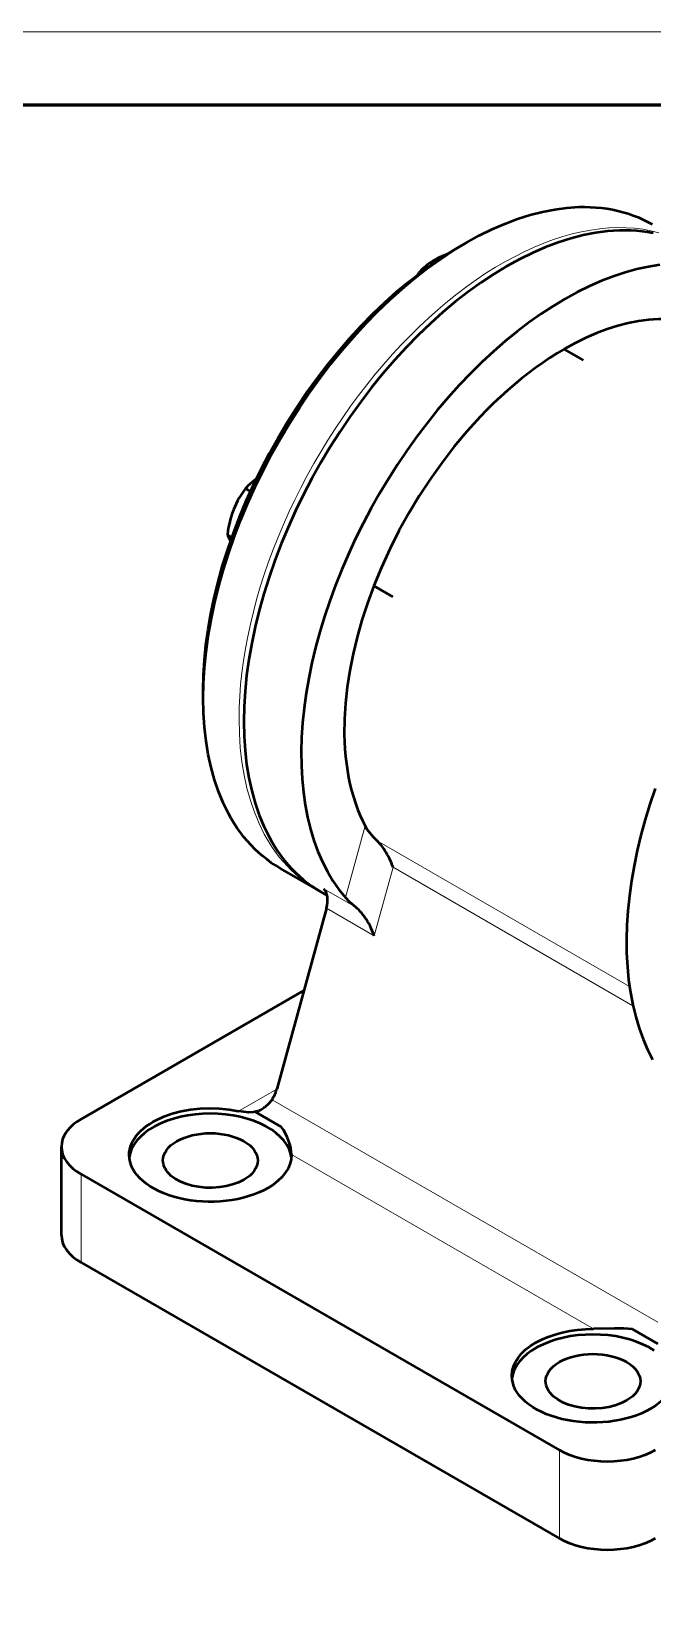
# Model space of a CAD drawing. Header units: millimetres. Extents: x 0 to 420, y 0 to 297.
# Drawn here: x 307.4 to 349.9, y 188.4 to 297 of the extents above; entities that cross this region are included whole.
import ezdxf

# ---------------------------------------------------------------- set-up
doc = ezdxf.new("R2010")
doc.units = ezdxf.units.MM
for name, color, linetype, lineweight in [('FRAME', 7, 'CONTINUOUS', 60), ('THIN', 7, 'CONTINUOUS', 18), ('VIS', 7, 'CONTINUOUS', 50)]:
    doc.layers.add(name, color=color, linetype=linetype, lineweight=lineweight)

msp = doc.modelspace()

# ---------------------------------------------------------------- linework, layer by layer
at = {"layer": 'FRAME'}
msp.add_lwpolyline([(20, 292), (415, 292), (415, 5), (20, 5)], close=True, dxfattribs=at)
at = {"layer": 'THIN'}
msp.add_lwpolyline([(0, 297), (420, 297), (420, 0), (0, 0)], close=True, dxfattribs=at)
for points in [[(321.578, 249.933), (321.59, 250.706), (321.626, 251.491), (321.687, 252.289), (321.772, 253.097), (321.882, 253.915), (322.015, 254.742), (322.172, 255.577), (322.353, 256.418), (322.557, 257.264), (322.784, 258.114), (323.034, 258.968), (323.307, 259.823), (323.601, 260.679), (323.917, 261.534), (324.255, 262.388), (324.613, 263.239), (324.991, 264.086), (325.389, 264.928), (325.807, 265.764), (326.243, 266.593), (326.697, 267.413), (327.169, 268.223), (327.657, 269.023), (328.162, 269.81), (328.682, 270.585), (329.217, 271.347), (329.766, 272.093), (330.329, 272.823), (330.903, 273.536), (331.49, 274.232), (332.088, 274.908), (332.695, 275.565), (333.313, 276.201), (333.938, 276.816), (334.571, 277.409), (335.212, 277.978), (335.858, 278.523), (336.509, 279.044), (337.164, 279.539), (337.822, 280.008), (338.483, 280.451), (339.146, 280.866), (339.809, 281.254), (340.471, 281.613), (341.133, 281.943), (341.792, 282.244), (342.449, 282.515), (343.101, 282.756), (343.749, 282.967), (344.391, 283.147), (345.027, 283.297), (345.655, 283.415), (346.275, 283.502), (346.886, 283.557), (347.487, 283.581), (348.078, 283.574), (348.656, 283.534), (349.223, 283.464), (349.777, 283.362), (350.316, 283.229)], [(326.853, 238.273), (326.544, 238.461), (326.243, 238.661), (325.95, 238.874), (325.666, 239.1), (325.389, 239.339), (325.122, 239.591), (324.863, 239.855), (324.613, 240.132), (324.372, 240.42), (324.14, 240.721), (323.917, 241.033), (323.704, 241.358), (323.501, 241.693), (323.307, 242.04), (322.948, 242.766), (322.63, 243.535), (322.353, 244.344), (322.117, 245.192), (321.924, 246.076), (321.772, 246.994), (321.664, 247.945), (321.599, 248.925), (321.578, 249.933)], [(330.209, 242.61), (328.858, 237.688)], [(348.308, 231.599), (331.033, 241.572)], [(332.123, 239.764), (330.834, 235.07)], [(348.546, 230.283), (332.123, 239.764)], [(329.563, 237.037), (327.388, 238.293)], [(330.834, 235.07), (327.56, 236.961)], [(321.548, 223.07), (324.159, 224.577)], [(323.836, 223.846), (350.243, 208.6)], [(325.17, 220.083), (345.846, 208.146)], [(310.771, 212.689), (310.771, 218.739)], [(343.517, 193.783), (343.517, 199.833)]]:
    msp.add_lwpolyline(points, dxfattribs=at)
at = {"layer": 'VIS'}
for points in [[(337.132, 282.545), (338.015, 283.031), (338.897, 283.464), (339.774, 283.846), (340.645, 284.174), (341.508, 284.449), (342.36, 284.668), (343.199, 284.833), (344.024, 284.942), (344.832, 284.995), (345.229, 285), (345.622, 284.991), (346.009, 284.969), (346.391, 284.932), (346.767, 284.882), (347.138, 284.818), (347.502, 284.739), (347.86, 284.647), (348.212, 284.541), (348.557, 284.421), (348.895, 284.288), (349.227, 284.141), (349.55, 283.981), (349.867, 283.807)], [(319.122, 251.351), (319.143, 252.384), (319.208, 253.439), (319.317, 254.515), (319.468, 255.608), (319.661, 256.716), (319.897, 257.836), (320.174, 258.965), (320.493, 260.101), (320.851, 261.241), (321.248, 262.382), (321.684, 263.522), (322.157, 264.657), (322.666, 265.786), (323.21, 266.904), (323.787, 268.011), (324.397, 269.102), (325.037, 270.175), (325.706, 271.228), (326.403, 272.259), (327.126, 273.264), (327.873, 274.241), (328.642, 275.188), (329.431, 276.103), (330.24, 276.983), (331.064, 277.827), (331.904, 278.632), (332.756, 279.396), (333.618, 280.117), (334.489, 280.795), (335.366, 281.426), (336.248, 282.01), (337.132, 282.545)], [(349.921, 283.211), (349.55, 283.275), (349.174, 283.325), (348.792, 283.362), (348.405, 283.384), (348.013, 283.393), (347.615, 283.388), (346.807, 283.335), (345.983, 283.226), (345.143, 283.061), (344.291, 282.842), (343.429, 282.567), (342.558, 282.239), (341.68, 281.857), (340.799, 281.424), (339.915, 280.938), (339.031, 280.403), (338.15, 279.819), (337.272, 279.188), (336.401, 278.51), (335.539, 277.789), (334.687, 277.025), (333.848, 276.22), (333.023, 275.376), (332.215, 274.496), (331.425, 273.581), (330.656, 272.634), (329.909, 271.657), (329.186, 270.652), (328.49, 269.621), (327.82, 268.568), (327.18, 267.495), (326.57, 266.404), (325.993, 265.297), (325.449, 264.179), (324.94, 263.05), (324.467, 261.915), (324.032, 260.775), (323.634, 259.634), (323.276, 258.494), (322.958, 257.358), (322.68, 256.229), (322.445, 255.109), (322.251, 254.001), (322.1, 252.908), (321.992, 251.832), (321.927, 250.777), (321.905, 249.744), (321.927, 248.736), (321.992, 247.756), (322.1, 246.805), (322.251, 245.887), (322.445, 245.003), (322.68, 244.155), (322.958, 243.346), (323.276, 242.577), (323.634, 241.851), (323.828, 241.504), (324.032, 241.169), (324.245, 240.844), (324.467, 240.532), (324.699, 240.231), (324.94, 239.943), (325.19, 239.666), (325.449, 239.402), (325.717, 239.15), (325.993, 238.911), (326.278, 238.685), (326.57, 238.472), (326.871, 238.271), (327.18, 238.084)], [(336.641, 282.262), (337.132, 282.545)], [(319.122, 251.918), (319.143, 252.923), (319.206, 253.95), (319.311, 254.996), (319.458, 256.059), (319.647, 257.137), (319.876, 258.226), (320.146, 259.324), (320.455, 260.429), (320.804, 261.538), (321.19, 262.648), (321.614, 263.757), (322.074, 264.861), (322.569, 265.959), (323.098, 267.047), (323.66, 268.123), (324.253, 269.185), (324.876, 270.229), (325.527, 271.253), (326.205, 272.256), (326.908, 273.233), (327.634, 274.184), (328.382, 275.105), (329.15, 275.995), (329.936, 276.851), (330.739, 277.672), (331.555, 278.455), (332.384, 279.198), (333.223, 279.9), (334.07, 280.559), (334.923, 281.173), (335.781, 281.741), (336.641, 282.262)], [(335.773, 281.736), (335.604, 281.67), (335.442, 281.601), (335.288, 281.53), (335.141, 281.457), (335, 281.381), (334.864, 281.303), (334.734, 281.22), (334.608, 281.135), (334.486, 281.045), (334.368, 280.951), (334.253, 280.852), (334.141, 280.747), (334.03, 280.638), (333.922, 280.522)], [(350.381, 281.026), (349.602, 280.903), (348.811, 280.731), (348.01, 280.511), (347.2, 280.243), (346.383, 279.928), (345.56, 279.566), (344.734, 279.158), (343.906, 278.705), (343.077, 278.208), (342.251, 277.668), (341.427, 277.086), (340.609, 276.464), (339.798, 275.802), (338.995, 275.102), (338.203, 274.366), (337.422, 273.595), (336.655, 272.79), (335.904, 271.954), (335.169, 271.089), (334.452, 270.195), (333.755, 269.275), (333.08, 268.332), (332.427, 267.366), (331.799, 266.379), (331.196, 265.375), (330.62, 264.355), (330.072, 263.322), (329.553, 262.277), (329.064, 261.222), (328.606, 260.161), (328.181, 259.094), (327.789, 258.025), (327.431, 256.956), (327.107, 255.888), (326.819, 254.825), (326.567, 253.769), (326.351, 252.721), (326.173, 251.683), (326.032, 250.659), (325.928, 249.651), (325.863, 248.659), (325.835, 247.687), (325.846, 246.737), (325.895, 245.81), (325.981, 244.909), (326.106, 244.035), (326.268, 243.191), (326.467, 242.377), (326.703, 241.596), (326.975, 240.85), (327.283, 240.14), (327.626, 239.467), (328.003, 238.833), (328.414, 238.24), (328.858, 237.688)], [(333.922, 280.522), (333.913, 280.51), (333.904, 280.498), (333.896, 280.486), (333.887, 280.475), (333.879, 280.463), (333.87, 280.451), (333.862, 280.439), (333.853, 280.428), (333.845, 280.416), (333.837, 280.404), (333.829, 280.392), (333.82, 280.381), (333.812, 280.369), (333.804, 280.357)], [(333.922, 280.522), (333.978, 280.49)], [(354.496, 276.322), (353.96, 276.601), (353.4, 276.836), (352.818, 277.024), (352.213, 277.167), (351.588, 277.263), (350.945, 277.313), (350.285, 277.315), (349.609, 277.271), (348.919, 277.18), (348.217, 277.042), (347.505, 276.859), (346.783, 276.629), (346.055, 276.355), (345.321, 276.035), (344.584, 275.672), (343.845, 275.267)], [(343.845, 275.267), (343.352, 274.973), (342.859, 274.661), (342.368, 274.331), (341.878, 273.983), (341.391, 273.618), (340.906, 273.236), (340.424, 272.838), (339.946, 272.423), (339.472, 271.993), (339.003, 271.548), (338.539, 271.089), (338.08, 270.615), (337.182, 269.627), (336.313, 268.588), (335.476, 267.504), (334.675, 266.378), (333.913, 265.216), (333.193, 264.023), (332.52, 262.803), (331.894, 261.562), (331.32, 260.306), (330.8, 259.039)], [(345.154, 274.51), (343.845, 275.267)], [(322.76, 266.361), (322.702, 266.321), (322.645, 266.28), (322.589, 266.238), (322.533, 266.195), (322.479, 266.151), (322.425, 266.106), (322.371, 266.06), (322.318, 266.013), (322.266, 265.965), (322.214, 265.915), (322.163, 265.865), (322.112, 265.813), (322.061, 265.76), (322.011, 265.705)], [(322.011, 265.705), (321.861, 265.493), (321.723, 265.284), (321.597, 265.077), (321.481, 264.871), (321.375, 264.663), (321.279, 264.453), (321.191, 264.24), (321.111, 264.022), (321.04, 263.798), (320.975, 263.567), (320.917, 263.327), (320.866, 263.076), (320.821, 262.814), (320.782, 262.538)], [(322.011, 265.705), (322.359, 265.504)], [(320.782, 262.538), (320.794, 262.507), (320.805, 262.475), (320.818, 262.444), (320.831, 262.413), (320.844, 262.381), (320.858, 262.35), (320.873, 262.318), (320.888, 262.286), (320.904, 262.254), (320.92, 262.222), (320.937, 262.19), (320.955, 262.158), (320.973, 262.125), (320.992, 262.092)], [(320.782, 262.538), (321.087, 262.362)], [(330.8, 259.039), (330.37, 257.869), (329.99, 256.7), (329.66, 255.536), (329.381, 254.379), (329.154, 253.235), (328.98, 252.108), (328.861, 251.002), (328.795, 249.921), (328.784, 248.869), (328.799, 248.354), (328.827, 247.849), (328.869, 247.352), (328.925, 246.865), (328.994, 246.388), (329.077, 245.921), (329.173, 245.465), (329.282, 245.021), (329.404, 244.588), (329.54, 244.166), (329.688, 243.758), (329.849, 243.362), (330.023, 242.979), (330.209, 242.61)], [(332.109, 258.282), (330.8, 259.039)], [(319.122, 251.351), (319.122, 251.918)], [(324.397, 239.691), (324.088, 239.878), (323.787, 240.079), (323.494, 240.292), (323.21, 240.518), (322.933, 240.757), (322.666, 241.009), (322.407, 241.273), (322.157, 241.55), (321.916, 241.838), (321.684, 242.139), (321.461, 242.451), (321.248, 242.775), (321.045, 243.111), (320.851, 243.458), (320.493, 244.184), (320.174, 244.953), (319.897, 245.762), (319.661, 246.61), (319.468, 247.494), (319.317, 248.412), (319.208, 249.363), (319.143, 250.343), (319.122, 251.351)], [(350.056, 245.169), (349.698, 244.1), (349.374, 243.033), (349.086, 241.969), (348.834, 240.913), (348.618, 239.865), (348.44, 238.828), (348.299, 237.803), (348.195, 236.795), (348.13, 235.803), (348.102, 234.831), (348.113, 233.881), (348.162, 232.954), (348.248, 232.053), (348.373, 231.179), (348.535, 230.335), (348.734, 229.521), (348.97, 228.74), (349.242, 227.994), (349.55, 227.284), (349.893, 226.611)], [(331.033, 241.572), (330.772, 241.84), (330.545, 242.105), (330.357, 242.364), (330.209, 242.61)], [(332.123, 239.764), (332.068, 239.916), (332.008, 240.067), (331.944, 240.216), (331.875, 240.362), (331.803, 240.505), (331.728, 240.645), (331.649, 240.78), (331.567, 240.911), (331.483, 241.037), (331.396, 241.157), (331.307, 241.271), (331.217, 241.379), (331.126, 241.479), (331.033, 241.572)], [(324.397, 239.691), (326.853, 238.273)], [(327.019, 238.18), (326.853, 238.273)], [(327.617, 237.832), (327.18, 238.084)], [(327.56, 236.961), (327.608, 237.169), (327.636, 237.37), (327.644, 237.563), (327.631, 237.743), (327.599, 237.909), (327.547, 238.057), (327.476, 238.186), (327.388, 238.293)], [(327.56, 236.961), (324.159, 224.577)], [(329.563, 237.037), (329.164, 237.376), (328.858, 237.688)], [(330.834, 235.07), (330.771, 235.243), (330.702, 235.415), (330.627, 235.583), (330.547, 235.748), (330.462, 235.909), (330.373, 236.064), (330.28, 236.214), (330.184, 236.357), (330.085, 236.493), (329.983, 236.62), (329.88, 236.739), (329.775, 236.849), (329.669, 236.948), (329.563, 237.037)], [(310.771, 222.52), (326.01, 231.318)], [(323.088, 223.176), (323.157, 223.217), (323.224, 223.259), (323.289, 223.303), (323.351, 223.348), (323.411, 223.393), (323.469, 223.44), (323.524, 223.488), (323.577, 223.537), (323.627, 223.586), (323.674, 223.637), (323.719, 223.688), (323.761, 223.74), (323.8, 223.793), (323.836, 223.846)], [(323.836, 223.846), (323.866, 223.892), (323.894, 223.939), (323.922, 223.987), (323.948, 224.037), (323.974, 224.087), (323.998, 224.138), (324.022, 224.19), (324.045, 224.243), (324.066, 224.297), (324.087, 224.352), (324.107, 224.407), (324.125, 224.463), (324.143, 224.52), (324.159, 224.577)], [(314.056, 220.062), (314.066, 220.255), (314.096, 220.447), (314.146, 220.638), (314.216, 220.827), (314.306, 221.013), (314.414, 221.196), (314.542, 221.374), (314.688, 221.548), (314.852, 221.717), (315.033, 221.879), (315.23, 222.035), (315.444, 222.183), (315.672, 222.324), (315.915, 222.457), (316.44, 222.696), (317.011, 222.897), (317.62, 223.057), (318.257, 223.174), (318.915, 223.245), (319.582, 223.27), (320.249, 223.249), (320.908, 223.182), (321.548, 223.07)], [(325.16, 219.873), (325.105, 220.174), (325, 220.471), (324.847, 220.761), (324.648, 221.042), (324.404, 221.31), (324.116, 221.563), (323.789, 221.8), (323.425, 222.018), (323.026, 222.216), (322.597, 222.39), (322.142, 222.541), (321.663, 222.666), (321.167, 222.764), (320.657, 222.835), (320.137, 222.878), (319.613, 222.892), (319.088, 222.878), (318.569, 222.835), (318.059, 222.764), (317.562, 222.666), (317.084, 222.541), (316.628, 222.39), (316.199, 222.216), (315.801, 222.018), (315.436, 221.8), (315.109, 221.563), (314.822, 221.31), (314.578, 221.042), (314.378, 220.761), (314.226, 220.471), (314.121, 220.174), (314.065, 219.873)], [(322.832, 223.055), (322.569, 222.996), (322.259, 222.98), (321.913, 223.006), (321.548, 223.07)], [(322.737, 223), (322.763, 223.012), (322.79, 223.023), (322.816, 223.035), (322.842, 223.047), (322.867, 223.06), (322.893, 223.072), (322.918, 223.084), (322.943, 223.097), (322.967, 223.11), (322.992, 223.123), (323.016, 223.136), (323.04, 223.149), (323.064, 223.162), (323.088, 223.176)], [(322.737, 223), (322.832, 223.055)], [(322.737, 223), (324.468, 222)], [(310.771, 222.52), (310.466, 222.325), (310.196, 222.115), (309.962, 221.89), (309.768, 221.652), (309.614, 221.405), (309.504, 221.151), (309.437, 220.891), (309.415, 220.629)], [(316.371, 219.684), (316.387, 219.867), (316.433, 220.049), (316.511, 220.227), (316.618, 220.4), (316.754, 220.566), (316.917, 220.724), (317.107, 220.871), (317.321, 221.007), (317.556, 221.131), (317.812, 221.24), (318.085, 221.335), (318.372, 221.413), (318.672, 221.475), (318.98, 221.52), (319.295, 221.546), (319.613, 221.555), (319.931, 221.546), (320.245, 221.52), (320.554, 221.475), (320.853, 221.413), (321.141, 221.335), (321.414, 221.24), (321.669, 221.131), (321.905, 221.007), (322.119, 220.871), (322.308, 220.724), (322.472, 220.566), (322.608, 220.4), (322.715, 220.227), (322.792, 220.049), (322.839, 219.867), (322.854, 219.684)], [(325.17, 220.083), (325.155, 220.31), (325.116, 220.55), (325.055, 220.797), (324.974, 221.045), (324.874, 221.292), (324.756, 221.536), (324.621, 221.773), (324.468, 222)], [(309.415, 220.629), (309.437, 220.367), (309.504, 220.108), (309.614, 219.853), (309.768, 219.606), (309.962, 219.369), (310.196, 219.144), (310.466, 218.933), (310.771, 218.739)], [(309.415, 214.579), (309.415, 220.629)], [(323.542, 217.793), (323.243, 217.633), (322.923, 217.485), (322.586, 217.351), (322.232, 217.232), (321.865, 217.129), (321.485, 217.041), (321.095, 216.97), (320.697, 216.915), (320.293, 216.878), (319.885, 216.857), (319.476, 216.855), (319.068, 216.869), (318.663, 216.901), (318.263, 216.95), (317.87, 217.016), (317.486, 217.098), (317.114, 217.196), (316.756, 217.31), (316.413, 217.439), (316.087, 217.582), (315.781, 217.738), (315.495, 217.907), (315.232, 218.088), (314.992, 218.28), (314.778, 218.481), (314.589, 218.69), (314.428, 218.907), (314.295, 219.131), (314.191, 219.359), (314.116, 219.591), (314.071, 219.826), (314.056, 220.062)], [(321.905, 218.361), (321.544, 218.181), (321.141, 218.033), (320.705, 217.922), (320.245, 217.848), (319.772, 217.815), (319.295, 217.821), (318.825, 217.868), (318.372, 217.955), (317.946, 218.079), (317.556, 218.237), (317.211, 218.427), (316.917, 218.644), (316.792, 218.761), (316.682, 218.884), (316.588, 219.01), (316.511, 219.141), (316.45, 219.274), (316.406, 219.409), (316.38, 219.546), (316.371, 219.684)], [(322.854, 219.684), (322.839, 219.5), (322.792, 219.319), (322.715, 219.141), (322.608, 218.968), (322.472, 218.802), (322.308, 218.644), (322.119, 218.497), (321.905, 218.361)], [(325.17, 220.062), (325.143, 219.748), (325.063, 219.436), (324.931, 219.131), (324.747, 218.834), (324.514, 218.55), (324.233, 218.28), (323.908, 218.027), (323.542, 217.793)], [(325.17, 220.083), (325.17, 220.062)], [(310.771, 218.739), (343.517, 199.833)], [(309.415, 214.579), (309.437, 214.317), (309.504, 214.058), (309.614, 213.803), (309.768, 213.556), (309.962, 213.319), (310.196, 213.094), (310.466, 212.883), (310.771, 212.689)], [(310.771, 212.689), (343.517, 193.783)], [(340.252, 204.937), (340.279, 205.253), (340.36, 205.566), (340.493, 205.873), (340.679, 206.17), (340.914, 206.456), (341.196, 206.727), (341.524, 206.98), (341.893, 207.214), (342.3, 207.425), (342.741, 207.612), (343.212, 207.774), (343.708, 207.908), (344.225, 208.013), (344.757, 208.088), (345.299, 208.132), (345.846, 208.146)], [(349.986, 206.676), (349.621, 206.894), (349.223, 207.091), (348.794, 207.266), (348.338, 207.416), (347.86, 207.541), (347.364, 207.64), (346.853, 207.711), (346.334, 207.753), (345.809, 207.768), (345.285, 207.753), (344.765, 207.711), (344.255, 207.64), (343.759, 207.541), (343.28, 207.416), (342.825, 207.266), (342.396, 207.091), (341.997, 206.894), (341.633, 206.676), (341.306, 206.439), (341.019, 206.185), (340.774, 205.917), (340.575, 205.637), (340.422, 205.347), (340.317, 205.05), (340.262, 204.748)], [(348.512, 208.119), (347.913, 208.166), (347.272, 208.171), (345.846, 208.146)], [(348.512, 208.119), (350.243, 207.119)], [(342.568, 204.559), (342.583, 204.743), (342.63, 204.924), (342.707, 205.103), (342.814, 205.276), (342.95, 205.442), (343.114, 205.599), (343.303, 205.747), (343.517, 205.883), (343.753, 206.006), (344.008, 206.116), (344.281, 206.21), (344.569, 206.288), (344.868, 206.35), (345.177, 206.395), (345.492, 206.422), (345.809, 206.431), (346.127, 206.422), (346.442, 206.395), (346.75, 206.35), (347.05, 206.288), (347.337, 206.21), (347.61, 206.116), (347.866, 206.006), (348.101, 205.883), (348.315, 205.747), (348.505, 205.599), (348.668, 205.442), (348.804, 205.276), (348.911, 205.103), (348.989, 204.924), (349.035, 204.743), (349.051, 204.559)], [(349.739, 202.669), (349.439, 202.508), (349.12, 202.36), (348.782, 202.227), (348.429, 202.108), (348.061, 202.004), (347.681, 201.917), (347.291, 201.845), (346.893, 201.791), (346.49, 201.753), (346.082, 201.733), (345.673, 201.73), (345.265, 201.745), (344.859, 201.776), (344.459, 201.825), (344.066, 201.891), (343.683, 201.973), (343.311, 202.072), (342.952, 202.186), (342.609, 202.314), (342.284, 202.457), (341.977, 202.614), (341.692, 202.783), (341.428, 202.964), (341.189, 203.155), (340.974, 203.356), (340.786, 203.566), (340.625, 203.783), (340.491, 204.006), (340.387, 204.235), (340.312, 204.467), (340.267, 204.701), (340.252, 204.937)], [(348.101, 203.236), (347.74, 203.056), (347.337, 202.909), (346.901, 202.797), (346.442, 202.724), (345.968, 202.69), (345.492, 202.697), (345.022, 202.744), (344.569, 202.83), (344.143, 202.954), (343.753, 203.113), (343.407, 203.302), (343.114, 203.52), (342.989, 203.637), (342.879, 203.759), (342.785, 203.886), (342.707, 204.016), (342.646, 204.149), (342.603, 204.285), (342.576, 204.422), (342.568, 204.559)], [(349.051, 204.559), (349.035, 204.376), (348.989, 204.194), (348.911, 204.016), (348.804, 203.843), (348.668, 203.677), (348.505, 203.52), (348.315, 203.372), (348.101, 203.236)], [(351.366, 204.937), (351.34, 204.623), (351.26, 204.312), (351.127, 204.006), (350.943, 203.71), (350.71, 203.425), (350.43, 203.155), (350.105, 202.902), (349.739, 202.669)], [(350.066, 199.833), (349.729, 199.657), (349.364, 199.5), (348.975, 199.366), (348.564, 199.253), (348.136, 199.165), (347.695, 199.101), (347.246, 199.063), (346.792, 199.05), (346.338, 199.063), (345.888, 199.101), (345.447, 199.165), (345.019, 199.253), (344.609, 199.366), (344.219, 199.5), (343.854, 199.657), (343.517, 199.833)], [(350.066, 193.783), (349.729, 193.607), (349.364, 193.451), (348.975, 193.316), (348.564, 193.204), (348.136, 193.115), (347.695, 193.051), (347.246, 193.013), (346.792, 193), (346.338, 193.013), (345.888, 193.051), (345.447, 193.115), (345.019, 193.204), (344.609, 193.316), (344.219, 193.451), (343.854, 193.607), (343.517, 193.783)]]:
    msp.add_lwpolyline(points, dxfattribs=at)

doc.saveas('drawing.dxf')
